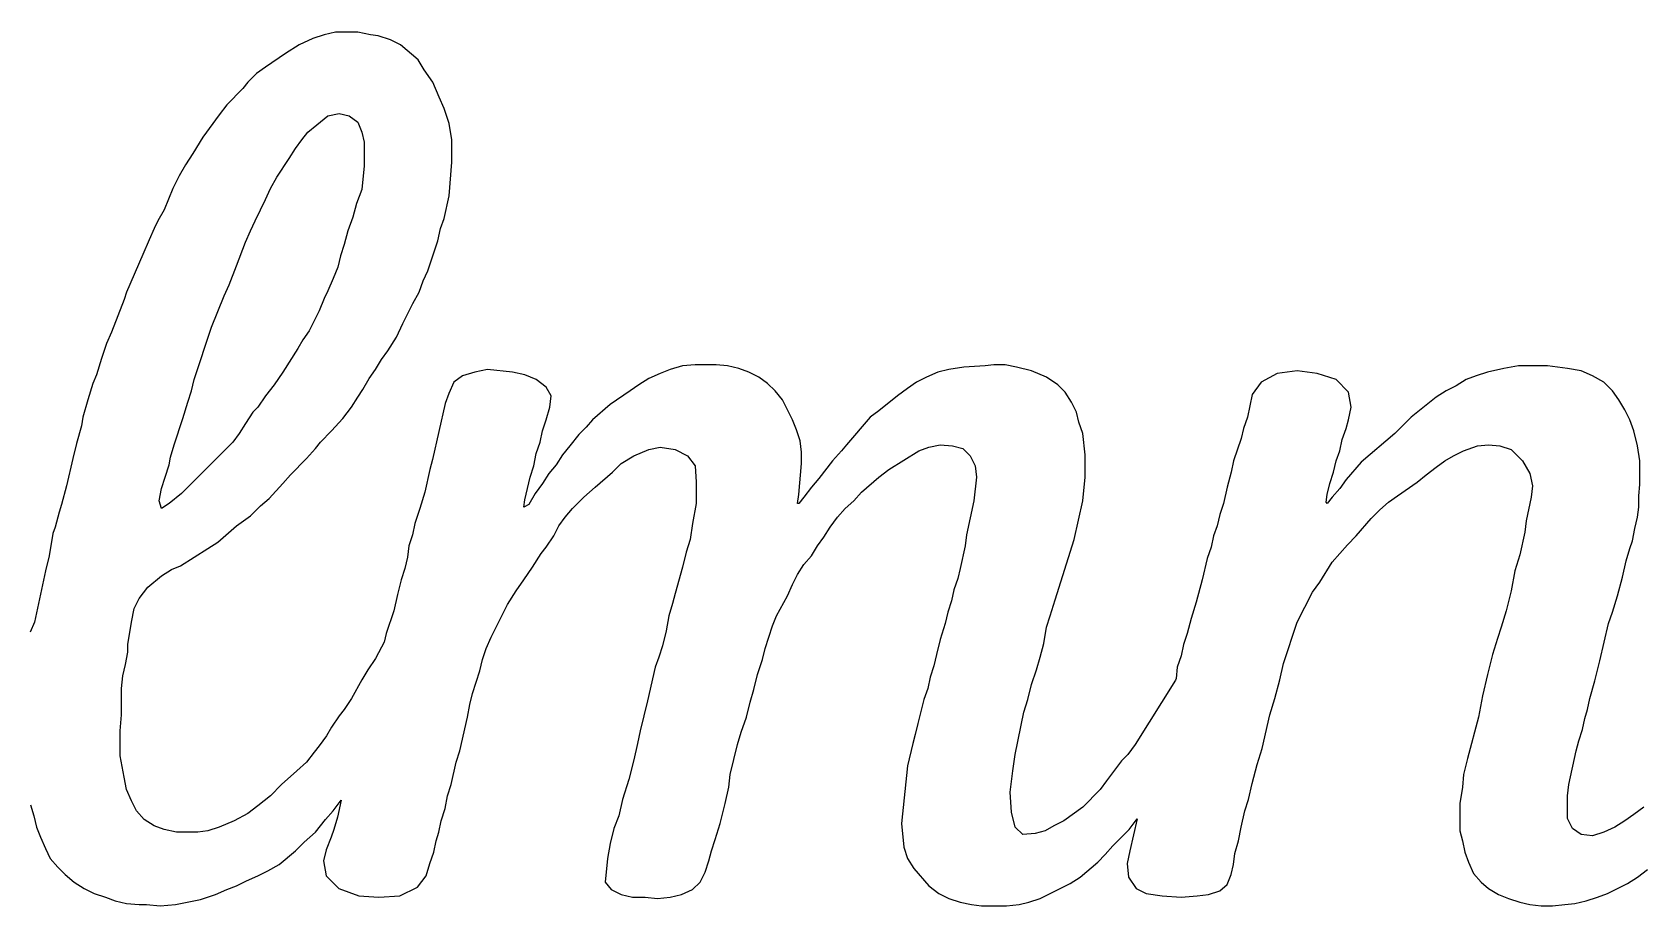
# Model space of a CAD drawing. Header units: metres. Extents: x 0 to 150, y -4 to 10.
# Drawn here: x 57.04 to 74.92, y -0.12 to 9.58 of the extents above; entities that cross this region are included whole.
import ezdxf

# ---------------------------------------------------------------- set-up
doc = ezdxf.new("R2010")
doc.units = ezdxf.units.M

msp = doc.modelspace()

# ---------------------------------------------------------------- linework, layer by layer
for p, q in [((60.16, 9.513), (60.008, 9.444)), ((60.285, 9.555), (60.16, 9.513)), ((60.41, 9.583), (60.285, 9.555)), ((60.66, 9.583), (60.41, 9.583)), ((60.798, 9.555), (60.66, 9.583)), ((60.883, 9.541), (60.798, 9.555)), ((61.02, 9.499), (60.883, 9.541)), ((61.133, 9.444), (61.02, 9.499)), ((59.855, 9.347), (59.633, 9.194)), ((60.008, 9.444), (59.855, 9.347)), ((61.327, 9.277), (61.133, 9.444)), ((59.535, 9.124), (59.438, 9.027)), ((59.633, 9.194), (59.535, 9.124)), ((61.395, 9.166), (61.327, 9.277)), ((61.493, 9.027), (61.395, 9.166)), ((59.383, 8.958), (59.202, 8.777)), ((59.438, 9.027), (59.383, 8.958)), ((61.562, 8.86), (61.493, 9.027)), ((59.202, 8.777), (59.118, 8.666)), ((61.618, 8.735), (61.562, 8.86)), ((59.118, 8.666), (58.938, 8.416)), ((60.202, 8.555), (60.327, 8.652)), ((60.327, 8.652), (60.452, 8.68)), ((60.452, 8.68), (60.562, 8.652)), ((60.562, 8.652), (60.66, 8.583)), ((60.66, 8.583), (60.702, 8.472)), ((61.673, 8.569), (61.618, 8.735)), ((58.938, 8.416), (58.827, 8.235)), ((60.035, 8.388), (60.105, 8.472)), ((60.105, 8.472), (60.202, 8.555)), ((60.702, 8.472), (60.73, 8.36)), ((61.702, 8.388), (61.673, 8.569)), ((58.827, 8.235), (58.743, 8.11)), ((59.895, 8.18), (59.965, 8.291)), ((59.965, 8.291), (60.035, 8.388)), ((60.73, 8.36), (60.73, 8.097)), ((61.702, 8.138), (61.702, 8.388)), ((58.743, 8.11), (58.673, 7.985)), ((59.758, 7.972), (59.895, 8.18)), ((60.73, 8.097), (60.702, 7.833)), ((61.673, 7.763), (61.702, 8.138)), ((58.673, 7.985), (58.605, 7.847)), ((59.688, 7.847), (59.758, 7.972)), ((58.605, 7.847), (58.508, 7.61)), ((59.577, 7.61), (59.633, 7.722)), ((59.633, 7.722), (59.688, 7.847)), ((60.702, 7.833), (60.645, 7.68)), ((61.618, 7.513), (61.673, 7.763)), ((58.508, 7.61), (58.438, 7.485)), ((59.52, 7.485), (59.577, 7.61)), ((60.605, 7.527), (60.548, 7.374)), ((60.645, 7.68), (60.605, 7.527)), ((61.577, 7.402), (61.618, 7.513)), ((58.395, 7.402), (58.34, 7.277)), ((58.438, 7.485), (58.395, 7.402)), ((59.41, 7.249), (59.465, 7.374)), ((59.465, 7.374), (59.52, 7.485)), ((60.548, 7.374), (60.508, 7.222)), ((61.548, 7.263), (61.577, 7.402)), ((58.34, 7.277), (58.27, 7.111)), ((59.312, 6.986), (59.41, 7.249)), ((60.508, 7.222), (60.465, 7.097)), ((61.438, 6.93), (61.548, 7.263)), ((58.27, 7.111), (58.09, 6.694)), ((59.23, 6.777), (59.312, 6.986)), ((60.465, 7.097), (60.438, 6.972)), ((60.383, 6.847), (60.327, 6.708)), ((60.438, 6.972), (60.383, 6.847)), ((61.34, 6.694), (61.383, 6.819)), ((61.383, 6.819), (61.438, 6.93)), ((58.09, 6.694), (58.062, 6.611)), ((59.035, 6.305), (59.173, 6.652)), ((59.173, 6.652), (59.23, 6.777)), ((60.285, 6.624), (60.23, 6.486)), ((60.327, 6.708), (60.285, 6.624)), ((61.27, 6.569), (61.34, 6.694)), ((58.062, 6.611), (57.923, 6.249)), ((60.23, 6.486), (60.118, 6.263)), ((61.16, 6.347), (61.27, 6.569)), ((58.84, 5.722), (59.035, 6.305)), ((60.118, 6.263), (60.048, 6.166)), ((61.09, 6.194), (61.16, 6.347)), ((57.868, 6.124), (57.812, 5.958)), ((57.923, 6.249), (57.868, 6.124)), ((60.048, 6.166), (59.993, 6.069)), ((60.993, 6.041), (61.09, 6.194)), ((57.812, 5.958), (57.758, 5.777)), ((59.993, 6.069), (59.827, 5.805)), ((60.855, 5.833), (60.923, 5.944)), ((60.923, 5.944), (60.993, 6.041)), ((57.758, 5.777), (57.715, 5.68)), ((58.812, 5.597), (58.84, 5.722)), ((59.827, 5.805), (59.73, 5.666)), ((60.715, 5.611), (60.785, 5.736)), ((60.785, 5.736), (60.855, 5.833)), ((61.821, 5.763), (61.724, 5.694)), ((61.96, 5.805), (61.821, 5.763)), ((62.099, 5.833), (61.96, 5.805)), ((62.377, 5.805), (62.099, 5.833)), ((62.515, 5.777), (62.377, 5.805)), ((62.64, 5.722), (62.515, 5.777)), ((62.752, 5.638), (62.64, 5.722)), ((63.89, 5.736), (63.779, 5.666)), ((64.015, 5.791), (63.89, 5.736)), ((64.127, 5.833), (64.015, 5.791)), ((64.265, 5.874), (64.127, 5.833)), ((64.404, 5.888), (64.265, 5.874)), ((64.64, 5.888), (64.404, 5.888)), ((64.765, 5.874), (64.64, 5.888)), ((64.89, 5.847), (64.765, 5.874)), ((65.002, 5.805), (64.89, 5.847)), ((65.113, 5.749), (65.002, 5.805)), ((65.21, 5.68), (65.113, 5.749)), ((66.974, 5.749), (66.863, 5.694)), ((67.099, 5.805), (66.974, 5.749)), ((67.224, 5.833), (67.099, 5.805)), ((67.39, 5.861), (67.224, 5.833)), ((67.627, 5.874), (67.39, 5.861)), ((67.724, 5.888), (67.627, 5.874)), ((67.849, 5.888), (67.724, 5.888)), ((67.974, 5.861), (67.849, 5.888)), ((68.14, 5.819), (67.974, 5.861)), ((68.307, 5.749), (68.14, 5.819)), ((68.432, 5.666), (68.307, 5.749)), ((70.871, 5.791), (70.69, 5.694)), ((71.093, 5.819), (70.871, 5.791)), ((71.315, 5.791), (71.093, 5.819)), ((71.524, 5.722), (71.315, 5.791)), ((71.663, 5.583), (71.524, 5.722)), ((72.968, 5.722), (72.857, 5.652)), ((73.079, 5.763), (72.968, 5.722)), ((73.204, 5.805), (73.079, 5.763)), ((73.385, 5.847), (73.204, 5.805)), ((73.551, 5.874), (73.385, 5.847)), ((73.871, 5.874), (73.551, 5.874)), ((74.093, 5.847), (73.871, 5.874)), ((74.246, 5.819), (74.093, 5.847)), ((74.371, 5.763), (74.246, 5.819)), ((74.496, 5.694), (74.371, 5.763)), ((57.715, 5.68), (57.66, 5.499)), ((58.77, 5.472), (58.812, 5.597)), ((59.73, 5.666), (59.633, 5.541)), ((60.66, 5.527), (60.715, 5.611)), ((61.668, 5.569), (61.627, 5.458)), ((61.724, 5.694), (61.668, 5.569)), ((62.807, 5.541), (62.752, 5.638)), ((63.682, 5.597), (63.46, 5.444)), ((63.779, 5.666), (63.682, 5.597)), ((65.293, 5.597), (65.21, 5.68)), ((65.377, 5.499), (65.293, 5.597)), ((66.765, 5.624), (66.654, 5.541)), ((66.863, 5.694), (66.765, 5.624)), ((68.515, 5.583), (68.432, 5.666)), ((68.585, 5.472), (68.515, 5.583)), ((70.593, 5.555), (70.538, 5.305)), ((70.69, 5.694), (70.593, 5.555)), ((71.69, 5.416), (71.663, 5.583)), ((72.746, 5.597), (72.635, 5.527)), ((72.857, 5.652), (72.746, 5.597)), ((74.593, 5.597), (74.496, 5.694)), ((74.663, 5.499), (74.593, 5.597)), ((57.66, 5.499), (57.605, 5.305)), ((58.715, 5.291), (58.77, 5.472)), ((59.548, 5.416), (59.493, 5.361)), ((59.633, 5.541), (59.548, 5.416)), ((60.493, 5.291), (60.59, 5.416)), ((60.59, 5.416), (60.66, 5.527)), ((61.627, 5.458), (61.488, 4.833)), ((62.752, 5.277), (62.793, 5.416)), ((62.793, 5.416), (62.807, 5.541)), ((63.46, 5.444), (63.265, 5.277)), ((65.488, 5.277), (65.377, 5.499)), ((66.446, 5.374), (66.349, 5.305)), ((66.654, 5.541), (66.446, 5.374)), ((68.64, 5.361), (68.585, 5.472)), ((71.663, 5.277), (71.69, 5.416)), ((72.635, 5.527), (72.357, 5.305)), ((74.732, 5.388), (74.663, 5.499)), ((74.788, 5.277), (74.732, 5.388)), ((57.59, 5.208), (57.535, 5.013)), ((57.605, 5.305), (57.59, 5.208)), ((58.618, 4.999), (58.715, 5.291)), ((59.41, 5.236), (59.34, 5.124)), ((59.493, 5.361), (59.41, 5.236)), ((60.368, 5.152), (60.493, 5.291)), ((62.71, 5.152), (62.752, 5.277)), ((63.196, 5.194), (63.113, 5.111)), ((63.265, 5.277), (63.196, 5.194)), ((65.529, 5.166), (65.488, 5.277)), ((66.349, 5.305), (66.085, 4.999)), ((68.668, 5.249), (68.64, 5.361)), ((68.71, 5.124), (68.668, 5.249)), ((70.538, 5.305), (70.496, 5.18)), ((71.635, 5.18), (71.663, 5.277)), ((72.357, 5.305), (72.176, 5.124)), ((74.829, 5.152), (74.788, 5.277)), ((57.535, 5.013), (57.493, 4.847)), ((59.27, 5.027), (58.702, 4.458)), ((59.34, 5.124), (59.27, 5.027)), ((60.188, 4.958), (60.243, 5.027)), ((60.243, 5.027), (60.368, 5.152)), ((62.64, 4.902), (62.682, 5.027)), ((62.682, 5.027), (62.71, 5.152)), ((63.113, 5.111), (63.015, 4.986)), ((65.571, 5.041), (65.529, 5.166)), ((65.585, 4.916), (65.571, 5.041)), ((68.738, 4.888), (68.71, 5.124)), ((70.468, 5.069), (70.385, 4.819)), ((70.496, 5.18), (70.468, 5.069)), ((71.565, 4.93), (71.593, 5.055)), ((71.593, 5.055), (71.635, 5.18)), ((72.176, 5.124), (71.801, 4.805)), ((74.871, 4.986), (74.829, 5.152)), ((57.493, 4.847), (57.423, 4.541)), ((58.562, 4.777), (58.577, 4.861)), ((58.577, 4.861), (58.618, 4.999)), ((59.91, 4.666), (60.09, 4.847)), ((60.09, 4.847), (60.188, 4.958)), ((61.488, 4.833), (61.46, 4.722)), ((62.613, 4.763), (62.64, 4.902)), ((62.932, 4.888), (62.863, 4.777)), ((63.015, 4.986), (62.932, 4.888)), ((63.585, 4.791), (63.724, 4.874)), ((63.724, 4.874), (63.89, 4.944)), ((63.89, 4.944), (64.015, 4.972)), ((64.015, 4.972), (64.182, 4.944)), ((64.182, 4.944), (64.321, 4.874)), ((64.321, 4.874), (64.404, 4.763)), ((65.585, 4.791), (65.585, 4.916)), ((66.029, 4.93), (65.932, 4.819)), ((66.085, 4.999), (66.029, 4.93)), ((66.557, 4.722), (66.89, 4.93)), ((66.89, 4.93), (67.002, 4.972)), ((67.002, 4.972), (67.127, 4.999)), ((67.127, 4.999), (67.265, 4.986)), ((67.265, 4.986), (67.377, 4.958)), ((67.377, 4.958), (67.46, 4.874)), ((67.46, 4.874), (67.515, 4.763)), ((68.738, 4.638), (68.738, 4.888)), ((71.524, 4.819), (71.565, 4.93)), ((72.732, 4.819), (72.829, 4.874)), ((72.829, 4.874), (72.94, 4.93)), ((72.94, 4.93), (73.093, 4.986)), ((73.093, 4.986), (73.218, 4.999)), ((73.218, 4.999), (73.343, 4.986)), ((73.343, 4.986), (73.468, 4.944)), ((73.468, 4.944), (73.593, 4.819)), ((74.899, 4.819), (74.871, 4.986)), ((58.52, 4.638), (58.562, 4.777)), ((59.827, 4.569), (59.91, 4.666)), ((61.46, 4.722), (61.404, 4.472)), ((62.571, 4.638), (62.613, 4.763)), ((62.779, 4.68), (62.71, 4.569)), ((62.863, 4.777), (62.779, 4.68)), ((63.293, 4.527), (63.488, 4.694)), ((63.488, 4.694), (63.585, 4.791)), ((64.404, 4.763), (64.418, 4.583)), ((65.557, 4.444), (65.585, 4.791)), ((65.932, 4.819), (65.779, 4.624)), ((66.446, 4.638), (66.557, 4.722)), ((67.515, 4.763), (67.529, 4.638)), ((70.357, 4.694), (70.315, 4.527)), ((70.385, 4.819), (70.357, 4.694)), ((71.454, 4.569), (71.496, 4.694)), ((71.496, 4.694), (71.524, 4.819)), ((71.801, 4.805), (71.635, 4.611)), ((72.426, 4.583), (72.524, 4.666)), ((72.524, 4.666), (72.635, 4.749)), ((72.635, 4.749), (72.732, 4.819)), ((73.593, 4.819), (73.676, 4.68)), ((73.676, 4.68), (73.704, 4.541)), ((74.899, 4.555), (74.899, 4.819)), ((57.423, 4.541), (57.368, 4.333)), ((58.452, 4.374), (58.48, 4.513)), ((58.48, 4.513), (58.52, 4.638)), ((59.673, 4.402), (59.827, 4.569)), ((61.404, 4.472), (61.349, 4.291)), ((62.515, 4.388), (62.571, 4.638)), ((62.71, 4.569), (62.627, 4.458)), ((63.168, 4.416), (63.293, 4.527)), ((64.418, 4.583), (64.418, 4.347)), ((65.696, 4.527), (65.613, 4.416)), ((65.779, 4.624), (65.696, 4.527)), ((66.168, 4.374), (66.252, 4.472)), ((66.252, 4.472), (66.446, 4.638)), ((67.529, 4.638), (67.502, 4.374)), ((68.71, 4.374), (68.738, 4.638)), ((70.315, 4.527), (70.274, 4.347)), ((71.426, 4.444), (71.454, 4.569)), ((71.565, 4.513), (71.482, 4.416)), ((71.635, 4.611), (71.565, 4.513)), ((72.204, 4.43), (72.426, 4.583)), ((73.704, 4.541), (73.69, 4.416)), ((74.885, 4.43), (74.899, 4.555)), ((57.368, 4.333), (57.34, 4.249)), ((58.48, 4.291), (58.452, 4.374)), ((58.562, 4.347), (58.48, 4.291)), ((58.702, 4.458), (58.562, 4.347)), ((59.465, 4.208), (59.577, 4.319)), ((59.577, 4.319), (59.673, 4.402)), ((61.349, 4.291), (61.293, 4.124)), ((62.502, 4.305), (62.515, 4.388)), ((62.557, 4.333), (62.502, 4.305)), ((62.627, 4.458), (62.557, 4.333)), ((62.96, 4.194), (63.043, 4.291)), ((63.043, 4.291), (63.168, 4.416)), ((64.418, 4.347), (64.377, 4.124)), ((65.543, 4.347), (65.557, 4.444)), ((65.557, 4.347), (65.543, 4.347)), ((65.613, 4.416), (65.557, 4.347)), ((65.988, 4.194), (66.071, 4.291)), ((66.071, 4.291), (66.168, 4.374)), ((67.502, 4.374), (67.418, 3.999)), ((68.613, 3.944), (68.71, 4.374)), ((70.274, 4.347), (70.232, 4.222)), ((71.413, 4.361), (71.426, 4.444)), ((71.426, 4.347), (71.413, 4.361)), ((71.482, 4.416), (71.426, 4.347)), ((72.01, 4.277), (72.107, 4.361)), ((72.107, 4.361), (72.204, 4.43)), ((73.69, 4.416), (73.635, 4.152)), ((74.871, 4.194), (74.885, 4.305)), ((74.885, 4.305), (74.885, 4.43)), ((57.34, 4.249), (57.298, 4.083)), ((59.312, 4.097), (59.465, 4.208)), ((61.293, 4.124), (61.265, 3.999)), ((62.89, 4.097), (62.96, 4.194)), ((64.377, 4.124), (64.349, 3.944)), ((65.904, 4.083), (65.988, 4.194)), ((70.232, 4.222), (70.204, 4.097)), ((71.746, 3.986), (71.913, 4.18)), ((71.913, 4.18), (72.01, 4.277)), ((73.635, 4.152), (73.621, 4.027)), ((74.843, 4.069), (74.871, 4.194)), ((57.27, 4.013), (57.23, 3.763)), ((57.298, 4.083), (57.27, 4.013)), ((59.105, 3.916), (59.312, 4.097)), ((61.265, 3.999), (61.224, 3.874)), ((62.752, 3.861), (62.835, 3.986)), ((62.835, 3.986), (62.89, 4.097)), ((64.349, 3.944), (64.307, 3.805)), ((65.765, 3.874), (65.835, 3.972)), ((65.835, 3.972), (65.904, 4.083)), ((67.418, 3.999), (67.404, 3.874)), ((68.404, 3.277), (68.613, 3.944)), ((70.163, 3.986), (70.135, 3.861)), ((70.204, 4.097), (70.163, 3.986)), ((71.649, 3.888), (71.746, 3.986)), ((73.621, 4.027), (73.565, 3.777)), ((74.815, 3.93), (74.843, 4.069)), ((57.23, 3.763), (57.188, 3.597)), ((58.688, 3.652), (58.993, 3.847)), ((58.993, 3.847), (59.105, 3.916)), ((61.224, 3.874), (61.21, 3.749)), ((62.599, 3.638), (62.696, 3.791)), ((62.696, 3.791), (62.752, 3.861)), ((64.307, 3.805), (64.265, 3.638)), ((65.613, 3.666), (65.696, 3.763)), ((65.696, 3.763), (65.765, 3.874)), ((67.404, 3.874), (67.349, 3.624)), ((70.135, 3.861), (70.093, 3.736)), ((71.482, 3.694), (71.649, 3.888)), ((73.565, 3.777), (73.51, 3.597)), ((74.746, 3.708), (74.788, 3.847)), ((74.788, 3.847), (74.815, 3.93)), ((57.188, 3.597), (57.068, 3.027)), ((58.48, 3.541), (58.59, 3.611)), ((58.59, 3.611), (58.688, 3.652)), ((61.182, 3.624), (61.14, 3.499)), ((61.21, 3.749), (61.182, 3.624)), ((62.502, 3.499), (62.599, 3.638)), ((64.265, 3.638), (64.182, 3.347)), ((65.543, 3.555), (65.613, 3.666)), ((67.349, 3.624), (67.321, 3.513)), ((70.093, 3.736), (70.038, 3.499)), ((71.343, 3.472), (71.482, 3.694)), ((73.51, 3.597), (73.468, 3.374)), ((74.704, 3.527), (74.746, 3.708)), ((58.23, 3.291), (58.327, 3.416)), ((58.327, 3.416), (58.48, 3.541)), ((61.14, 3.499), (61.099, 3.333)), ((62.418, 3.374), (62.502, 3.499)), ((65.432, 3.319), (65.488, 3.444)), ((65.488, 3.444), (65.543, 3.555)), ((67.321, 3.513), (67.279, 3.388)), ((70.038, 3.499), (69.968, 3.249)), ((71.26, 3.361), (71.343, 3.472)), ((74.649, 3.319), (74.704, 3.527)), ((58.173, 3.18), (58.23, 3.291)), ((61.099, 3.333), (61.057, 3.152)), ((62.14, 2.861), (62.321, 3.222)), ((62.321, 3.222), (62.418, 3.374)), ((64.154, 3.236), (64.113, 3.097)), ((64.182, 3.347), (64.154, 3.236)), ((65.307, 3.097), (65.432, 3.319)), ((67.252, 3.263), (67.21, 3.138)), ((67.279, 3.388), (67.252, 3.263)), ((68.349, 3.097), (68.404, 3.277)), ((69.968, 3.249), (69.913, 3.069)), ((71.093, 3.027), (71.26, 3.361)), ((73.468, 3.374), (73.413, 3.152)), ((74.593, 3.138), (74.649, 3.319)), ((58.145, 3.027), (58.173, 3.18)), ((61.057, 3.152), (60.974, 2.902)), ((64.113, 3.097), (64.085, 2.93)), ((65.265, 2.986), (65.307, 3.097)), ((67.21, 3.138), (67.182, 3.013)), ((68.307, 2.972), (68.349, 3.097)), ((69.913, 3.069), (69.871, 2.902)), ((73.413, 3.152), (73.357, 2.972)), ((74.551, 3.013), (74.593, 3.138)), ((57.068, 3.027), (57.019, 2.916)), ((58.105, 2.777), (58.145, 3.027)), ((60.974, 2.902), (60.952, 2.806)), ((62.085, 2.736), (62.14, 2.861)), ((64.085, 2.93), (64.043, 2.763)), ((65.182, 2.736), (65.265, 2.986)), ((67.182, 3.013), (67.127, 2.833)), ((68.279, 2.791), (68.307, 2.972)), ((69.871, 2.902), (69.829, 2.777)), ((70.94, 2.569), (71.093, 3.027)), ((73.357, 2.972), (73.315, 2.847)), ((74.454, 2.597), (74.551, 3.013)), ((58.077, 2.555), (58.105, 2.694)), ((58.105, 2.694), (58.105, 2.777)), ((60.923, 2.749), (60.855, 2.624)), ((60.952, 2.806), (60.923, 2.749)), ((62.043, 2.611), (62.085, 2.736)), ((64.043, 2.763), (64.002, 2.638)), ((65.154, 2.611), (65.182, 2.736)), ((67.127, 2.833), (67.085, 2.666)), ((68.238, 2.638), (68.279, 2.791)), ((69.829, 2.777), (69.802, 2.652)), ((73.315, 2.847), (73.26, 2.666)), ((58.048, 2.43), (58.077, 2.555)), ((60.855, 2.624), (60.77, 2.499)), ((62.015, 2.486), (62.043, 2.611)), ((63.96, 2.527), (63.877, 2.152)), ((64.002, 2.638), (63.96, 2.527)), ((65.099, 2.444), (65.154, 2.611)), ((67.057, 2.541), (67.015, 2.416)), ((67.085, 2.666), (67.057, 2.541)), ((68.196, 2.499), (68.238, 2.638)), ((69.76, 2.527), (69.746, 2.402)), ((69.802, 2.652), (69.76, 2.527)), ((70.899, 2.388), (70.94, 2.569)), ((73.26, 2.666), (73.204, 2.444)), ((74.399, 2.374), (74.454, 2.597)), ((58.035, 2.291), (58.048, 2.43)), ((60.702, 2.388), (60.59, 2.18)), ((60.77, 2.499), (60.702, 2.388)), ((61.932, 2.236), (62.015, 2.486)), ((65.057, 2.277), (65.099, 2.444)), ((67.015, 2.416), (66.988, 2.291)), ((68.099, 2.166), (68.14, 2.333)), ((68.14, 2.333), (68.196, 2.499)), ((69.741, 2.384), (69.293, 1.666)), ((69.746, 2.402), (69.741, 2.384)), ((70.843, 2.18), (70.899, 2.388)), ((73.204, 2.444), (73.149, 2.208)), ((74.343, 2.18), (74.399, 2.374)), ((58.035, 1.999), (58.035, 2.291)), ((60.59, 2.18), (60.508, 2.055)), ((61.904, 2.111), (61.932, 2.236)), ((63.877, 2.152), (63.793, 1.819)), ((65.015, 2.138), (65.057, 2.277)), ((66.946, 2.166), (66.877, 1.902)), ((66.988, 2.291), (66.946, 2.166)), ((68.057, 2.027), (68.099, 2.166)), ((70.788, 1.999), (70.843, 2.18)), ((73.149, 2.208), (73.107, 1.972)), ((74.315, 2.055), (74.343, 2.18)), ((58.02, 1.819), (58.035, 1.999)), ((60.452, 1.986), (60.368, 1.861)), ((60.508, 2.055), (60.452, 1.986)), ((61.793, 1.597), (61.877, 1.972)), ((61.877, 1.972), (61.904, 2.111)), ((64.918, 1.805), (64.974, 1.972)), ((64.974, 1.972), (65.015, 2.138)), ((67.96, 1.555), (68.057, 2.027)), ((70.704, 1.624), (70.788, 1.999)), ((73.107, 1.972), (72.982, 1.513)), ((74.288, 1.958), (74.315, 2.055)), ((58.02, 1.541), (58.02, 1.819)), ((60.368, 1.861), (60.312, 1.763)), ((63.793, 1.819), (63.765, 1.68)), ((64.877, 1.666), (64.918, 1.805)), ((66.877, 1.902), (66.849, 1.777)), ((74.218, 1.708), (74.26, 1.833)), ((74.26, 1.833), (74.288, 1.958)), ((60.23, 1.652), (60.173, 1.583)), ((60.312, 1.763), (60.23, 1.652)), ((63.765, 1.68), (63.724, 1.499)), ((64.793, 1.333), (64.877, 1.666)), ((66.821, 1.68), (66.765, 1.43)), ((66.849, 1.777), (66.821, 1.68)), ((69.293, 1.666), (69.21, 1.555)), ((70.649, 1.444), (70.704, 1.624)), ((74.19, 1.597), (74.218, 1.708)), ((58.062, 1.305), (58.02, 1.541)), ((60.09, 1.472), (59.98, 1.374)), ((60.173, 1.583), (60.09, 1.472)), ((61.696, 1.222), (61.752, 1.472)), ((61.752, 1.472), (61.793, 1.597)), ((63.724, 1.499), (63.668, 1.277)), ((67.932, 1.374), (67.96, 1.555)), ((69.14, 1.486), (68.974, 1.263)), ((69.21, 1.555), (69.14, 1.486)), ((70.593, 1.236), (70.649, 1.444)), ((72.982, 1.513), (72.94, 1.333)), ((74.107, 1.222), (74.19, 1.597)), ((58.09, 1.166), (58.062, 1.305)), ((59.98, 1.374), (59.812, 1.222)), ((63.668, 1.277), (63.599, 1.055)), ((64.779, 1.194), (64.793, 1.333)), ((66.765, 1.43), (66.696, 0.791)), ((67.904, 1.138), (67.932, 1.374)), ((68.974, 1.263), (68.904, 1.166)), ((72.94, 1.333), (72.926, 1.194)), ((58.145, 1.041), (58.09, 1.166)), ((59.688, 1.097), (59.548, 0.986)), ((59.812, 1.222), (59.688, 1.097)), ((61.627, 0.958), (61.654, 1.097)), ((61.654, 1.097), (61.696, 1.222)), ((64.738, 1.013), (64.779, 1.194)), ((67.918, 0.916), (67.904, 1.138)), ((68.904, 1.166), (68.71, 0.972)), ((70.551, 1.055), (70.593, 1.236)), ((72.926, 1.194), (72.899, 1.013)), ((74.093, 1.097), (74.107, 1.222)), ((74.093, 0.847), (74.093, 1.097)), ((57.022, 0.999), (57.062, 0.874)), ((58.202, 0.93), (58.145, 1.041)), ((58.285, 0.833), (58.202, 0.93)), ((59.438, 0.902), (59.285, 0.819)), ((59.548, 0.986), (59.438, 0.902)), ((60.298, 0.833), (60.383, 0.93)), ((60.383, 0.93), (60.474, 1.048)), ((60.474, 1.048), (60.432, 0.861)), ((61.585, 0.819), (61.627, 0.958)), ((63.599, 1.055), (63.557, 0.874)), ((64.682, 0.791), (64.738, 1.013)), ((67.96, 0.749), (67.918, 0.916)), ((68.71, 0.972), (68.501, 0.819)), ((70.468, 0.749), (70.51, 0.93)), ((70.51, 0.93), (70.551, 1.055)), ((72.899, 1.013), (72.899, 0.708)), ((74.94, 0.972), (74.829, 0.888)), ((57.062, 0.874), (57.09, 0.749)), ((57.09, 0.749), (57.133, 0.638)), ((58.395, 0.763), (58.285, 0.833)), ((58.508, 0.722), (58.395, 0.763)), ((58.645, 0.694), (58.508, 0.722)), ((59.118, 0.749), (58.993, 0.708)), ((59.285, 0.819), (59.118, 0.749)), ((60.188, 0.694), (60.298, 0.833)), ((60.391, 0.722), (60.363, 0.638)), ((60.432, 0.861), (60.391, 0.722)), ((61.557, 0.694), (61.585, 0.819)), ((63.502, 0.736), (63.46, 0.569)), ((63.557, 0.874), (63.502, 0.736)), ((64.627, 0.611), (64.682, 0.791)), ((66.696, 0.791), (66.724, 0.527)), ((68.043, 0.666), (67.96, 0.749)), ((68.39, 0.763), (68.293, 0.708)), ((68.501, 0.819), (68.39, 0.763)), ((69.043, 0.541), (69.224, 0.722)), ((69.224, 0.722), (69.316, 0.84)), ((69.316, 0.84), (69.232, 0.486)), ((70.44, 0.597), (70.468, 0.749)), ((74.149, 0.736), (74.093, 0.847)), ((74.246, 0.666), (74.149, 0.736)), ((74.621, 0.749), (74.496, 0.694)), ((74.732, 0.819), (74.621, 0.749)), ((74.829, 0.888), (74.732, 0.819)), ((57.133, 0.638), (57.188, 0.513)), ((58.883, 0.694), (58.645, 0.694)), ((58.993, 0.708), (58.883, 0.694)), ((59.965, 0.486), (60.062, 0.583)), ((60.062, 0.583), (60.188, 0.694)), ((60.363, 0.638), (60.307, 0.499)), ((61.502, 0.472), (61.529, 0.597)), ((61.529, 0.597), (61.557, 0.694)), ((63.46, 0.569), (63.432, 0.402)), ((64.585, 0.486), (64.627, 0.611)), ((68.182, 0.68), (68.043, 0.666)), ((68.293, 0.708), (68.182, 0.68)), ((68.96, 0.444), (69.043, 0.541)), ((70.399, 0.458), (70.44, 0.597)), ((72.899, 0.708), (72.926, 0.597)), ((72.926, 0.597), (72.954, 0.472)), ((74.371, 0.652), (74.246, 0.666)), ((74.496, 0.694), (74.371, 0.652)), ((57.188, 0.513), (57.243, 0.402)), ((57.243, 0.402), (57.327, 0.305)), ((59.785, 0.333), (59.965, 0.486)), ((60.307, 0.499), (60.279, 0.374)), ((60.279, 0.374), (60.307, 0.208)), ((61.46, 0.347), (61.502, 0.472)), ((63.432, 0.402), (63.404, 0.138)), ((64.515, 0.249), (64.557, 0.374)), ((64.557, 0.374), (64.585, 0.486)), ((66.724, 0.527), (66.765, 0.402)), ((66.765, 0.402), (66.835, 0.291)), ((68.682, 0.194), (68.876, 0.361)), ((68.876, 0.361), (68.96, 0.444)), ((69.232, 0.486), (69.204, 0.347)), ((70.385, 0.333), (70.399, 0.458)), ((72.954, 0.472), (72.996, 0.361)), ((72.996, 0.361), (73.051, 0.236)), ((57.327, 0.305), (57.41, 0.222)), ((57.41, 0.222), (57.508, 0.138)), ((59.423, 0.152), (59.548, 0.208)), ((59.548, 0.208), (59.66, 0.263)), ((59.66, 0.263), (59.785, 0.333)), ((60.307, 0.208), (60.446, 0.069)), ((61.321, 0.083), (61.418, 0.208)), ((61.418, 0.208), (61.46, 0.347)), ((64.46, 0.138), (64.515, 0.249)), ((66.835, 0.291), (67.002, 0.097)), ((68.571, 0.124), (68.682, 0.194)), ((69.204, 0.347), (69.218, 0.194)), ((69.218, 0.194), (69.302, 0.069)), ((70.315, 0.111), (70.357, 0.222)), ((70.357, 0.222), (70.385, 0.333)), ((73.051, 0.236), (73.135, 0.138)), ((74.76, 0.124), (74.871, 0.194)), ((74.871, 0.194), (74.982, 0.277)), ((57.508, 0.138), (57.618, 0.069)), ((57.618, 0.069), (57.73, 0.013)), ((57.73, 0.013), (57.855, -0.028)), ((58.91, -0.056), (59.077, 0)), ((59.077, 0), (59.202, 0.055)), ((59.202, 0.055), (59.312, 0.097)), ((59.312, 0.097), (59.423, 0.152)), ((60.446, 0.069), (60.668, -0.014)), ((61.127, -0.014), (61.321, 0.083)), ((63.404, 0.138), (63.474, 0.055)), ((63.474, 0.055), (63.585, 0)), ((63.585, 0), (63.71, -0.028)), ((64.127, -0.028), (64.252, 0)), ((64.252, 0), (64.377, 0.055)), ((64.377, 0.055), (64.46, 0.138)), ((67.002, 0.097), (67.113, 0.013)), ((67.113, 0.013), (67.224, -0.042)), ((68.238, -0.042), (68.571, 0.124)), ((69.302, 0.069), (69.413, 0.013)), ((69.413, 0.013), (69.593, -0.014)), ((69.982, -0.014), (70.107, 0)), ((70.107, 0), (70.232, 0.041)), ((70.232, 0.041), (70.315, 0.111)), ((73.135, 0.138), (73.218, 0.069)), ((73.218, 0.069), (73.329, 0)), ((73.329, 0), (73.44, -0.042)), ((74.426, -0.028), (74.538, 0.013)), ((74.538, 0.013), (74.76, 0.124)), ((57.855, -0.028), (57.965, -0.07)), ((57.965, -0.07), (58.09, -0.098)), ((58.09, -0.098), (58.23, -0.112)), ((58.23, -0.112), (58.312, -0.112)), ((58.312, -0.112), (58.465, -0.125)), ((58.465, -0.125), (58.633, -0.112)), ((58.633, -0.112), (58.91, -0.056)), ((60.668, -0.014), (60.891, -0.028)), ((60.891, -0.028), (61.127, -0.014)), ((63.71, -0.028), (63.849, -0.028)), ((63.849, -0.028), (63.988, -0.042)), ((63.988, -0.042), (64.127, -0.028)), ((67.224, -0.042), (67.349, -0.084)), ((67.349, -0.084), (67.474, -0.112)), ((67.474, -0.112), (67.585, -0.125)), ((67.585, -0.125), (67.863, -0.125)), ((67.863, -0.125), (68.002, -0.112)), ((68.002, -0.112), (68.113, -0.084)), ((68.113, -0.084), (68.238, -0.042)), ((69.593, -0.014), (69.802, -0.028)), ((69.802, -0.028), (69.982, -0.014)), ((73.44, -0.042), (73.565, -0.084)), ((73.565, -0.084), (73.676, -0.112)), ((73.676, -0.112), (73.801, -0.125)), ((73.801, -0.125), (73.926, -0.125)), ((73.926, -0.125), (74.065, -0.112)), ((74.065, -0.112), (74.176, -0.098)), ((74.176, -0.098), (74.301, -0.07)), ((74.301, -0.07), (74.426, -0.028))]:
    msp.add_line(p, q)

doc.saveas('drawing.dxf')
